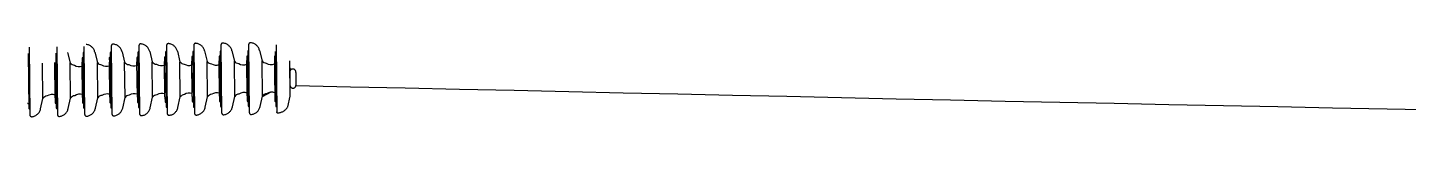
# Model space of a CAD drawing. Header units: inches. Extents: x 20.3 to 71.4, y 4.5 to 37.9.
# Drawn here: x 50.763 to 54.016, y 25.916 to 26.139 of the extents above; entities that cross this region are included whole.
import ezdxf

# ---------------------------------------------------------------- set-up
doc = ezdxf.new("R2010")
doc.units = ezdxf.units.IN
doc.header["$MEASUREMENT"] = 0
doc.linetypes.add('DASHED', pattern=[0.75, 0.5, -0.25])
doc.layers.add('medidas', color=3, linetype='Continuous')

msp = doc.modelspace()

# ---------------------------------------------------------------- linework, layer by layer
at = {"color": 2, "linetype": 'DASHED'}
for p, q in [((50.76685, 26.12833), (50.76846, 25.96937)), ((50.83197, 26.12894), (50.83358, 25.96999)), ((50.89614, 26.1296), (50.89775, 25.97064)), ((50.96031, 26.1303), (50.96192, 25.97134)), ((50.98604, 26.11711), (50.99202, 26.0926)), ((51.02543, 26.13091), (51.02704, 25.97195)), ((51.05116, 26.11773), (51.05714, 26.09321)), ((51.0895, 26.11747), (51.09069, 26.11748)), ((51.09055, 26.13157), (51.09216, 25.97261)), ((51.11628, 26.11839), (51.12226, 26.09387)), ((51.15368, 26.11812), (51.15486, 26.11813)), ((51.15472, 26.13222), (51.15633, 25.97326)), ((51.18045, 26.11904), (51.18643, 26.09452)), ((51.21668, 26.11762), (51.21798, 25.98921)), ((51.21785, 26.11882), (51.21903, 26.11883)), ((51.21889, 26.13292), (51.2205, 25.97396)), ((51.24462, 26.11974), (51.2506, 26.09522)), ((51.28179, 26.11824), (51.2831, 25.98982)), ((51.28297, 26.11943), (51.28415, 26.11945)), ((51.28401, 26.13353), (51.28562, 25.97457)), ((51.30974, 26.12035), (51.31572, 26.09583)), ((51.34692, 26.11799), (51.34822, 25.98957)), ((51.34914, 26.13328), (51.35075, 25.97433)), ((50.76463, 26.11304), (50.76594, 25.98462)), ((50.7994, 26.00771), (50.79856, 26.09063)), ((50.82844, 26.00886), (50.8276, 26.09179)), ((50.82975, 26.11365), (50.83105, 25.98523)), ((50.8577, 26.11576), (50.86368, 26.09125)), ((50.86452, 26.00832), (50.86368, 26.09125)), ((50.89262, 26.00951), (50.89178, 26.09244)), ((50.89285, 26.10339), (50.89404, 26.1034)), ((50.89392, 26.1143), (50.89523, 25.98588)), ((50.8951, 26.1155), (50.89628, 26.11551)), ((50.92187, 26.11641), (50.92785, 26.0919)), ((50.92869, 26.00897), (50.92785, 26.0919)), ((50.95679, 26.01021), (50.95595, 26.09314)), ((50.95702, 26.10409), (50.95821, 26.1041)), ((50.9581, 26.115), (50.9594, 25.98658)), ((50.95927, 26.1162), (50.96045, 26.11621)), ((50.99287, 26.00967), (50.99202, 26.0926)), ((51.02191, 26.01082), (51.02107, 26.09375)), ((51.02214, 26.1047), (51.02333, 26.10471)), ((51.02321, 26.11561), (51.02452, 25.9872)), ((51.02439, 26.11681), (51.02557, 26.11682)), ((51.05798, 26.01028), (51.05714, 26.09321)), ((51.08702, 26.01149), (51.08618, 26.09441)), ((51.08726, 26.10536), (51.08844, 26.10537)), ((51.08833, 26.11627), (51.08963, 25.98786)), ((51.1231, 26.01094), (51.12226, 26.09387)), ((51.1512, 26.01214), (51.15036, 26.09506)), ((51.15143, 26.10601), (51.15262, 26.10602)), ((51.1525, 26.11692), (51.15381, 25.98851)), ((51.18727, 26.01159), (51.18643, 26.09452)), ((51.21537, 26.01284), (51.21453, 26.09576)), ((51.2156, 26.10671), (51.21679, 26.10672)), ((51.25145, 26.01229), (51.2506, 26.09522)), ((51.28049, 26.01345), (51.27965, 26.09637)), ((51.28072, 26.10732), (51.28191, 26.10733)), ((51.31656, 26.01291), (51.31572, 26.09583)), ((51.34467, 26.10588), (51.34573, 26.00164)), ((51.38169, 26.01266), (51.38085, 26.09559)), ((50.82788, 26.06474), (50.82819, 26.0341)), ((50.89205, 26.06539), (50.89236, 26.03475)), ((50.95622, 26.06609), (50.95653, 26.03545)), ((51.02134, 26.0667), (51.02165, 26.03606)), ((51.08646, 26.06736), (51.08677, 26.03672)), ((51.15063, 26.06801), (51.15094, 26.03737)), ((51.2148, 26.06871), (51.21512, 26.03807)), ((51.27992, 26.06932), (51.28023, 26.03868)), ((51.34505, 26.06908), (51.34536, 26.03844)), ((51.38112, 26.06853), (51.38143, 26.0379)), ((51.3953, 26.06868), (51.39561, 26.03804)), ((50.76464, 25.99551), (50.76583, 25.99552)), ((50.79392, 25.98308), (50.7994, 26.00771)), ((50.82976, 25.99612), (50.83094, 25.99614)), ((50.85904, 25.98369), (50.86452, 26.00832)), ((50.89393, 25.99677), (50.89512, 25.99679)), ((50.92321, 25.98434), (50.92869, 26.00897)), ((50.9581, 25.99747), (50.95929, 25.99749)), ((50.98738, 25.98504), (50.99287, 26.00967)), ((51.02322, 25.99809), (51.02441, 25.9981)), ((51.0525, 25.98565), (51.05798, 26.01028)), ((51.08834, 25.99875), (51.08952, 25.99876)), ((51.11762, 25.98631), (51.1231, 26.01094)), ((51.15251, 25.9994), (51.1537, 25.99941)), ((51.155, 25.98733), (51.15619, 25.98735)), ((51.18179, 25.98696), (51.18727, 26.01159)), ((51.21669, 26.0001), (51.21787, 26.00011)), ((51.21918, 25.98803), (51.22036, 25.98805)), ((51.24596, 25.98766), (51.25145, 26.01229)), ((51.2818, 26.00071), (51.28299, 26.00072)), ((51.28429, 25.98865), (51.28548, 25.98866)), ((51.31108, 25.98827), (51.31656, 26.01291)), ((51.34693, 26.00046), (51.34811, 26.00047)), ((51.34942, 25.9884), (51.3506, 25.98841)), ((51.37621, 25.98803), (51.38169, 26.01266)), ((50.76713, 25.98345), (50.76832, 25.98346)), ((50.83225, 25.98406), (50.83344, 25.98407)), ((50.89642, 25.98471), (50.89761, 25.98472)), ((50.9606, 25.98541), (50.96178, 25.98542)), ((51.02571, 25.98602), (51.0269, 25.98603)), ((51.09083, 25.98668), (51.09202, 25.9867))]:
    msp.add_line(p, q, dxfattribs=at)
at = {"color": 2}
for p, q in [((50.89168, 26.10219), (50.89178, 26.09244)), ((50.95585, 26.10289), (50.95595, 26.09314)), ((51.02097, 26.1035), (51.02107, 26.09375)), ((51.08608, 26.10416), (51.08618, 26.09441)), ((51.15026, 26.10481), (51.15036, 26.09506)), ((51.21443, 26.10551), (51.21453, 26.09576)), ((51.27955, 26.10612), (51.27965, 26.09637)), ((51.33658, 26.02204), (51.31618, 26.01119)), ((50.82844, 26.00886), (50.82856, 25.9973)), ((50.89262, 26.00951), (50.89274, 25.99795)), ((50.95679, 26.01021), (50.95691, 25.99865)), ((51.02191, 26.01082), (51.02203, 25.99926)), ((51.08702, 26.01149), (51.08714, 25.99992)), ((51.1512, 26.01214), (51.15132, 26.00057)), ((51.21537, 26.01284), (51.21549, 26.00127)), ((51.28049, 26.01345), (51.28061, 26.00188))]:
    msp.add_line(p, q, dxfattribs=at)
msp.add_lwpolyline([(51.38385, 26.07518), (51.381, 26.08054)], dxfattribs=at)
at = {"color": 2, "linetype": 'DASHED'}
for centre, radius, start, end in [((50.89885, 26.1108), 0.02369, 13.71125, 83.86332), ((50.96505, 26.13034), 0.00474, 83.86332, 180.58123), ((50.96302, 26.1115), 0.02369, 13.71125, 83.86332), ((51.03017, 26.13096), 0.00474, 83.86332, 180.58123), ((51.02814, 26.11211), 0.02369, 13.71125, 83.86332), ((51.08952, 26.11629), 0.00118, 90.58123, 180.58123), ((51.09528, 26.13162), 0.00474, 83.86332, 180.58123), ((51.09326, 26.11277), 0.02369, 13.71125, 83.86332), ((51.15369, 26.11694), 0.00118, 90.58123, 180.58123), ((51.15946, 26.13227), 0.00474, 83.86332, 180.58123), ((51.15743, 26.11342), 0.02369, 13.71125, 83.86332), ((51.21786, 26.11764), 0.00118, 90.58123, 180.58123), ((51.22363, 26.13297), 0.00474, 83.86332, 180.58123), ((51.2216, 26.11412), 0.02369, 13.71125, 83.86332), ((51.28298, 26.11825), 0.00118, 90.58123, 180.58123), ((51.28875, 26.13358), 0.00474, 83.86332, 180.58123), ((51.28672, 26.11473), 0.02369, 13.71125, 83.86332), ((50.89286, 26.1022), 0.00118, 90.58123, 180.58123), ((50.89511, 26.11431), 0.00118, 90.58123, 180.58123), ((50.95704, 26.1029), 0.00118, 90.58123, 180.58123), ((50.95928, 26.11501), 0.00118, 90.58123, 180.58123), ((51.02215, 26.10351), 0.00118, 90.58123, 180.58123), ((51.0244, 26.11563), 0.00118, 90.58123, 180.58123), ((51.08727, 26.10417), 0.00118, 90.58123, 180.58123), ((51.15144, 26.10483), 0.00118, 90.58123, 180.58123), ((51.21562, 26.10552), 0.00118, 90.58123, 180.58123), ((51.28073, 26.10614), 0.00118, 90.58123, 180.58123), ((51.34586, 26.10589), 0.00118, 90.58123, 180.58123), ((51.3882, 26.06951), 0.00715, 353.28594, 187.87653), ((51.38851, 26.03887), 0.00715, 173.28594, 7.87653), ((50.76463, 25.9967), 0.00118, 180.58123, 270.58123), ((50.82975, 25.99731), 0.00118, 180.58123, 270.58123), ((50.89392, 25.99796), 0.00118, 180.58123, 270.58123), ((50.95809, 25.99866), 0.00118, 180.58123, 270.58123), ((51.02321, 25.99927), 0.00118, 180.58123, 270.58123), ((51.0257, 25.98721), 0.00118, 180.58123, 270.58123), ((51.08833, 25.99993), 0.00118, 180.58123, 270.58123), ((51.09082, 25.98787), 0.00118, 180.58123, 270.58123), ((51.1525, 26.00058), 0.00118, 180.58123, 270.58123), ((51.15499, 25.98852), 0.00118, 180.58123, 270.58123), ((51.21667, 26.00128), 0.00118, 180.58123, 270.58123), ((51.21917, 25.98922), 0.00118, 180.58123, 270.58123), ((51.22283, 25.99281), 0.02369, 277.29915, 347.45121), ((51.28179, 26.00189), 0.00118, 180.58123, 270.58123), ((51.28428, 25.98983), 0.00118, 180.58123, 270.58123), ((51.28795, 25.99342), 0.02369, 277.29915, 347.45121), ((51.34692, 26.00165), 0.00118, 180.58123, 270.58123), ((51.34941, 25.98958), 0.00118, 180.58123, 270.58123), ((51.35131, 26.00249), 0.0288, 279.64599, 329.84696), ((50.76712, 25.98463), 0.00118, 180.58123, 270.58123), ((50.7732, 25.96942), 0.00474, 180.58123, 277.29915), ((50.77079, 25.98822), 0.02369, 277.29915, 347.45121), ((50.83224, 25.98524), 0.00118, 180.58123, 270.58123), ((50.83832, 25.97003), 0.00474, 180.58123, 277.29915), ((50.83591, 25.98884), 0.02369, 277.29915, 347.45121), ((50.89641, 25.9859), 0.00118, 180.58123, 270.58123), ((50.90249, 25.97069), 0.00474, 180.58123, 277.29915), ((50.90008, 25.98949), 0.02369, 277.29915, 347.45121), ((50.96058, 25.9866), 0.00118, 180.58123, 270.58123), ((50.96666, 25.97139), 0.00474, 180.58123, 277.29915), ((50.96425, 25.99019), 0.02369, 277.29915, 347.45121), ((51.03178, 25.972), 0.00474, 180.58123, 277.29915), ((51.02937, 25.9908), 0.02369, 277.29915, 347.45121), ((51.0969, 25.97266), 0.00474, 180.58123, 277.29915), ((51.09449, 25.99146), 0.02369, 277.29915, 347.45121), ((51.16107, 25.97331), 0.00474, 180.58123, 277.29915), ((51.15866, 25.99211), 0.02369, 277.29915, 347.45121), ((51.22524, 25.97401), 0.00474, 180.58123, 277.29915), ((51.29036, 25.97462), 0.00474, 180.58123, 277.29915), ((51.3536, 25.97811), 0.00474, 205.55611, 302.27403)]:
    msp.add_arc(centre, radius, start, end, dxfattribs=at)
at = {"color": 2}
for centre, radius, start, end in [((50.87429, 26.09882), 0.01304, 215.53893, 267.35556), ((50.88505, 26.10361), 0.02112, 237.45993, 288.83276), ((50.93846, 26.09948), 0.01304, 215.53893, 267.35556), ((50.94922, 26.10426), 0.02112, 237.45993, 288.83276), ((51.00263, 26.10013), 0.01304, 215.53893, 267.35556), ((51.01339, 26.10491), 0.02112, 237.45993, 291.5499), ((51.06775, 26.10079), 0.01304, 215.53893, 267.35556), ((51.07851, 26.10557), 0.02112, 237.45993, 291.5499), ((51.13287, 26.10145), 0.01304, 215.53893, 267.35556), ((51.14363, 26.10623), 0.02112, 237.45993, 288.83276), ((51.19704, 26.1021), 0.01304, 215.53893, 267.35556), ((51.2078, 26.10688), 0.02112, 237.45993, 288.83276), ((51.26121, 26.10275), 0.01304, 215.53893, 267.35556), ((51.27197, 26.10753), 0.02112, 237.45993, 291.5499), ((51.32633, 26.10341), 0.01304, 215.53893, 267.35556), ((51.33709, 26.10819), 0.02112, 237.45993, 291.5499), ((51.14472, 25.99902), 0.02112, 72.3297, 123.70254), ((51.20889, 25.99967), 0.02112, 72.3297, 123.70254), ((51.27306, 26.00032), 0.02112, 69.61257, 123.70254), ((51.33818, 26.00098), 0.02112, 69.61257, 123.70254), ((50.81016, 26.0003), 0.01304, 93.80691, 145.62354), ((50.82102, 25.99573), 0.02112, 69.61257, 123.70254), ((50.87528, 26.00096), 0.01304, 93.80691, 145.62354), ((50.88614, 25.9964), 0.02112, 72.3297, 123.70254), ((50.93945, 26.00161), 0.01304, 93.80691, 145.62354), ((50.95031, 25.99705), 0.02112, 72.3297, 123.70254), ((51.00363, 26.00226), 0.01304, 93.80691, 145.62354), ((51.01448, 25.9977), 0.02112, 69.61257, 123.70254), ((51.06874, 26.00292), 0.01304, 93.80691, 145.62354), ((51.0796, 25.99836), 0.02112, 69.61257, 123.70254), ((51.13386, 26.00358), 0.01304, 93.80691, 145.62354), ((51.19803, 26.00423), 0.01304, 93.80691, 145.62354), ((51.26221, 26.00488), 0.01304, 93.80691, 145.62354), ((51.32732, 26.00554), 0.01304, 93.80691, 145.62354)]:
    msp.add_arc(centre, radius, start, end, dxfattribs=at)
at = {"layer": 'medidas'}
msp.add_spline([(51.39561, 26.03804), (59.61948, 25.93292), (67.83416, 26.13866)], degree=3, dxfattribs=at)

doc.saveas('drawing.dxf')
